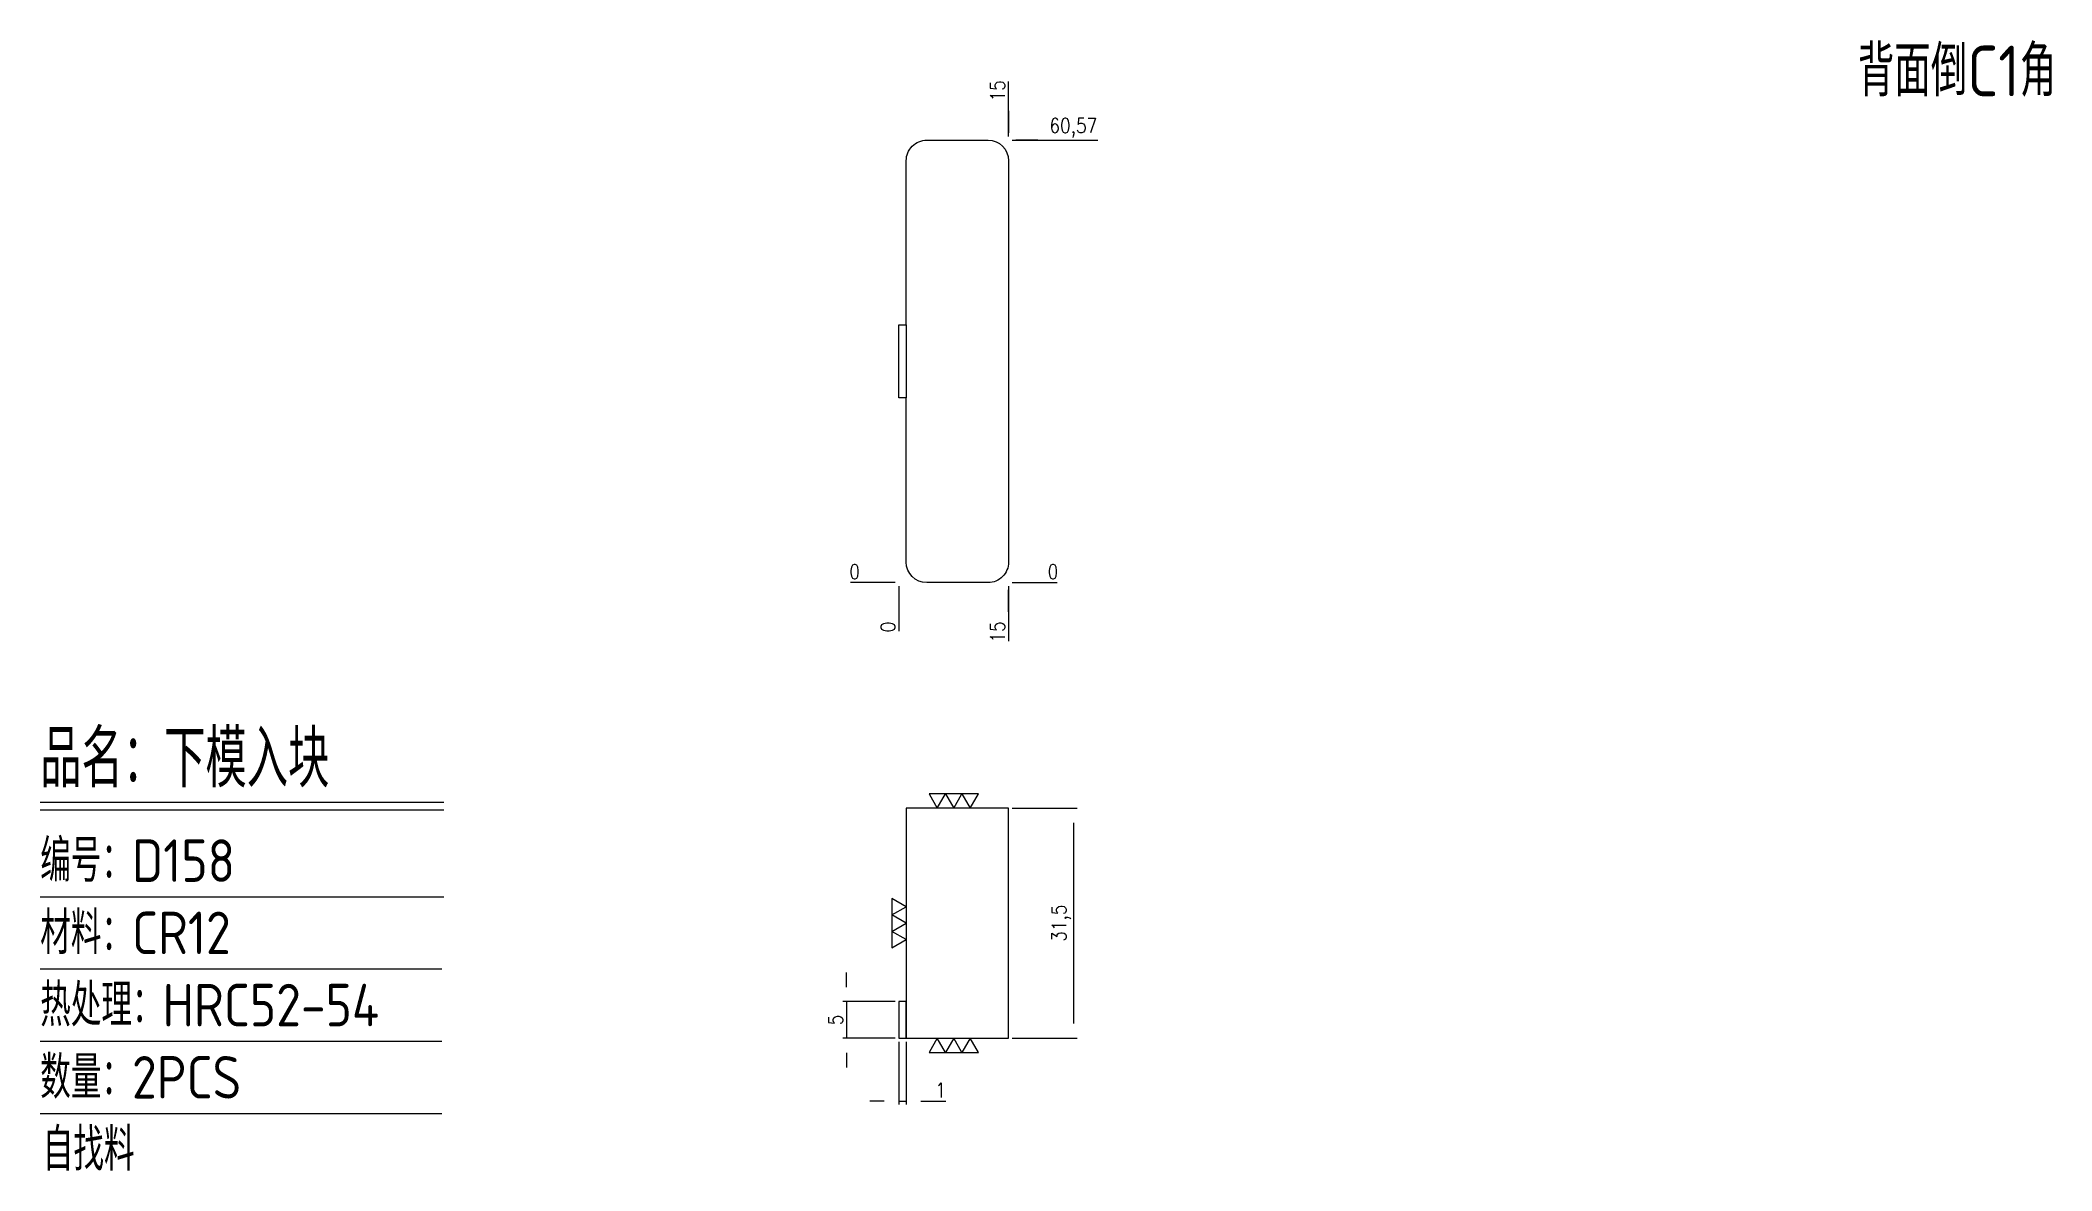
# Model space of a CAD drawing. Header units: millimetres. Extents: x 118812 to 119087, y -8002 to -7848.
import ezdxf

# ---------------------------------------------------------------- set-up
doc = ezdxf.new("R2010")
doc.units = ezdxf.units.MM
for name, color, linetype in [('DIM', 4, 'Continuous'), ('LB_P', 2, 'Continuous'), ('TEXT', 4, 'Continuous')]:
    doc.layers.add(name, color=color, linetype=linetype)
doc.styles.add('gbenor', font='gbenor.shx', dxfattribs={"bigfont": 'gbcbig.shx'})
doc.styles.get("Standard").update_dxf_attribs({"font": 'txt.shx', "width": 0.85, "bigfont": 'ctxt.shx'})
doc.dimstyles.new('T-2-WX', dxfattribs={"dimtxt": 2, "dimasz": 2, "dimexe": 0.5, "dimexo": 0.5, "dimgap": 0.5, "dimtad": 1, "dimtxsty": 'Standard', "dimblk": 'OPEN30', "dimcen": 0, "dimazin": 3, "dimtfac": 1, "dimtmove": 0, "dimatfit": 3, "dimldrblk": 'OPEN30', "dimlwd": -1, "dimlwe": -1})

# ---------------------------------------------------------------- blocks, each defined once
blk = doc.blocks.new('*D7579')
at = {"layer": 'Defpoints', "color": 0}
for p in [(118944.16, -7952.71), (118944.16, -7984.21), (118953.06, -7984.21)]:
    blk.add_point(p, dxfattribs=at)
at = {"layer": 'DIM', "color": 0, "linetype": 'Continuous'}
for p, q in [((118944.66, -7952.71), (118953.56, -7952.71)), ((118953.06, -7954.71), (118953.06, -7982.21)), ((118944.66, -7984.21), (118953.56, -7984.21))]:
    blk.add_line(p, q, dxfattribs=at)
at = {"layer": 'DIM', "color": 0, "insert": (118951.37, -7968.46), "char_height": 2, "attachment_point": 5, "rotation": 90}
blk.add_mtext('31,5', dxfattribs=at)
blk = doc.blocks.new('_Open30')
blk = doc.blocks.new('*D7580')
at = {"layer": 'Defpoints', "color": 0}
for p in [(118929.16, -7979.21), (118922, -7984.21), (118929.16, -7984.21)]:
    blk.add_point(p, dxfattribs=at)
at = {"layer": 'DIM', "color": 0, "linetype": 'Continuous'}
for p, q in [((118922, -7977.21), (118922, -7975.21)), ((118928.66, -7979.21), (118921.5, -7979.21)), ((118922, -7979.21), (118922, -7984.21)), ((118928.66, -7984.21), (118921.5, -7984.21)), ((118922, -7986.21), (118922, -7988.21))]:
    blk.add_line(p, q, dxfattribs=at)
at = {"layer": 'DIM', "color": 0, "insert": (118920.5, -7981.71), "char_height": 2, "attachment_point": 5, "rotation": 90}
blk.add_mtext('5', dxfattribs=at)
blk = doc.blocks.new('*D7581')
at = {"layer": 'Defpoints', "color": 0}
for p in [(118929.16, -7984.21), (118930.16, -7984.21), (118930.16, -7992.81)]:
    blk.add_point(p, dxfattribs=at)
at = {"layer": 'DIM', "color": 0, "linetype": 'Continuous'}
for p, q in [((118929.16, -7984.71), (118929.16, -7993.31)), ((118930.16, -7984.71), (118930.16, -7993.31)), ((118927.16, -7992.81), (118925.16, -7992.81)), ((118929.16, -7992.81), (118930.16, -7992.81)), ((118932.16, -7992.81), (118935.56, -7992.81))]:
    blk.add_line(p, q, dxfattribs=at)
at = {"layer": 'DIM', "color": 0, "insert": (118934.86, -7991.31), "char_height": 2, "attachment_point": 5}
blk.add_mtext('1', dxfattribs=at)
blk = doc.blocks.new('*D7582')
at = {"layer": 'Defpoints', "color": 0}
for p in [(118929.16, -7921.85), (118944.16, -7921.85), (118949.16, -7921.85)]:
    blk.add_point(p, dxfattribs=at)
at = {"layer": 'DIM', "color": 0, "linetype": 'Continuous'}
blk.add_line((118944.66, -7921.85), (118950.79, -7921.85), dxfattribs=at)
at = {"layer": 'DIM', "color": 0, "insert": (118950.23, -7920.35), "char_height": 2, "attachment_point": 5}
blk.add_mtext('0', dxfattribs=at)
blk = doc.blocks.new('*D7583')
at = {"layer": 'Defpoints', "color": 0}
for p in [(118944.16, -7861.28), (118949.16, -7861.28), (118929.16, -7921.85)]:
    blk.add_point(p, dxfattribs=at)
at = {"layer": 'DIM', "color": 0, "linetype": 'Continuous'}
for p, q in [((118944.66, -7861.28), (118948.16, -7861.28)), ((118948.16, -7861.28), (118945.16, -7861.28)), ((118945.16, -7861.28), (118956.38, -7861.28))]:
    blk.add_line(p, q, dxfattribs=at)
at = {"layer": 'DIM', "color": 0, "insert": (118953.02, -7859.59), "char_height": 2, "attachment_point": 5}
blk.add_mtext('60,57', dxfattribs=at)
blk = doc.blocks.new('*D7584')
at = {"layer": 'Defpoints', "color": 0}
for p in [(118924.16, -7921.85), (118929.16, -7921.85), (118929.16, -7921.85)]:
    blk.add_point(p, dxfattribs=at)
at = {"layer": 'DIM', "color": 0, "linetype": 'Continuous'}
blk.add_line((118928.66, -7921.85), (118922.53, -7921.85), dxfattribs=at)
at = {"layer": 'DIM', "color": 0, "insert": (118923.09, -7920.35), "char_height": 2, "attachment_point": 5}
blk.add_mtext('0', dxfattribs=at)
blk = doc.blocks.new('*D7585')
at = {"layer": 'Defpoints', "color": 0}
for p in [(118929.16, -7921.85), (118944.16, -7921.85), (118944.16, -7926.85)]:
    blk.add_point(p, dxfattribs=at)
at = {"layer": 'DIM', "color": 0, "linetype": 'Continuous'}
for p, q in [((118944.16, -7922.35), (118944.16, -7925.85)), ((118944.16, -7925.85), (118944.16, -7922.85)), ((118944.16, -7922.85), (118944.16, -7929.86))]:
    blk.add_line(p, q, dxfattribs=at)
at = {"layer": 'DIM', "color": 0, "insert": (118942.66, -7928.6), "char_height": 2, "attachment_point": 5, "rotation": 90}
blk.add_mtext('15', dxfattribs=at)
blk = doc.blocks.new('*D7586')
at = {"layer": 'Defpoints', "color": 0}
for p in [(118929.16, -7921.85), (118929.16, -7921.85), (118929.16, -7926.85)]:
    blk.add_point(p, dxfattribs=at)
at = {"layer": 'DIM', "color": 0, "linetype": 'Continuous'}
blk.add_line((118929.16, -7922.35), (118929.16, -7928.48), dxfattribs=at)
at = {"layer": 'DIM', "color": 0, "insert": (118927.66, -7927.92), "char_height": 2, "attachment_point": 5, "rotation": 90}
blk.add_mtext('0', dxfattribs=at)
blk = doc.blocks.new('*D7587')
at = {"layer": 'Defpoints', "color": 0}
for p in [(118944.16, -7856.28), (118944.16, -7861.28), (118929.16, -7921.85)]:
    blk.add_point(p, dxfattribs=at)
at = {"layer": 'DIM', "color": 0, "linetype": 'Continuous'}
for p, q in [((118944.16, -7860.28), (118944.16, -7853.27)), ((118944.16, -7860.78), (118944.16, -7857.28)), ((118944.16, -7857.28), (118944.16, -7860.28))]:
    blk.add_line(p, q, dxfattribs=at)
at = {"layer": 'DIM', "color": 0, "insert": (118942.66, -7854.53), "char_height": 2, "attachment_point": 5, "rotation": 90}
blk.add_mtext('15', dxfattribs=at)

msp = doc.modelspace()

# ---------------------------------------------------------------- linework, layer by layer
at = {"layer": 'DIM', "color": 4, "linetype": 'Continuous', "lineweight": 25}
for p, q in [((118811.653, -7951.911), (118866.868, -7951.911)), ((118811.653, -7952.929), (118866.868, -7952.929)), ((118811.653, -7964.849), (118866.868, -7964.849)), ((118811.653, -7974.734), (118866.628, -7974.734)), ((118811.653, -7984.619), (118866.628, -7984.619)), ((118811.653, -7994.504), (118866.628, -7994.504))]:
    msp.add_line(p, q, dxfattribs=at)
at = {"layer": 'LB_P', "lineweight": 25}
msp.add_line((118930.16, -7886.565), (118930.16, -7896.565), dxfattribs=at)
msp.add_lwpolyline([(118930.16, -7886.565), (118930.16, -7864.089, -0.4142136), (118932.967, -7861.281), (118941.353, -7861.281, -0.4142135), (118944.16, -7864.089), (118944.16, -7919.041, -0.4142136), (118941.353, -7921.848), (118932.967, -7921.848, -0.4142135), (118930.16, -7919.041), (118930.16, -7896.565), (118929.16, -7896.565), (118929.16, -7886.565), (118930.16, -7886.565)], format="xyb", dxfattribs=at)
at = {"layer": 'LB_P', "color": 2}
msp.add_lwpolyline([(118944.16, -7952.709), (118930.16, -7952.709), (118930.16, -7984.209), (118944.16, -7984.209)], close=True, dxfattribs=at)
at = {"layer": 'LB_P'}
msp.add_lwpolyline([(118930.16, -7979.209), (118929.16, -7979.209), (118929.16, -7984.209), (118930.16, -7984.209)], close=True, dxfattribs=at)
at = {"layer": 'TEXT', "linetype": 'Continuous'}
for points in [[(118933.282, -7950.759), (118934.408, -7952.709), (118935.534, -7950.759), (118936.66, -7952.709), (118937.786, -7950.759), (118938.911, -7952.709), (118940.037, -7950.759), (118933.282, -7950.759)], [(118928.21, -7971.837), (118930.16, -7970.711), (118928.21, -7969.585), (118930.16, -7968.459), (118928.21, -7967.333), (118930.16, -7966.207), (118928.21, -7965.082), (118928.21, -7971.837)], [(118940.037, -7986.159), (118938.911, -7984.209), (118937.786, -7986.159), (118936.66, -7984.209), (118935.534, -7986.159), (118934.408, -7984.209), (118933.282, -7986.159), (118940.037, -7986.159)]]:
    msp.add_lwpolyline(points, close=True, dxfattribs=at)

# ---------------------------------------------------------------- texts
at = {"layer": 'DIM', "color": 3, "linetype": 'Continuous', "lineweight": 25, "style": 'gbenor'}
for s, height, p in [('品名：下模入块', 7.85, (118811.653, -7949.876)), ('编号：D158', 5.8148, (118811.653, -7962.814)), ('材料：CR12 ', 5.8148, (118811.653, -7972.699)), ('热处理：HRC52-54', 5.81482, (118811.653, -7982.584)), ('数量：2PCS', 5.8148, (118811.653, -7992.469)), ('自找料', 5.8148, (118812.007, -8002.354))]:
    msp.add_text(s, height=height, dxfattribs=at).set_placement(p)
at = {"layer": 'TEXT', "color": 4, "lineweight": 18, "style": 'gbenor'}
msp.add_text('背面倒C1角', height=6.931, dxfattribs=at).set_placement((119060.381, -7855.277))

# ---------------------------------------------------------------- dimensions: what is measured, and where the dimension line sits
at = {"layer": 'DIM', "linetype": 'Continuous'}
for feature_location, offset, dtype, origin, picture, middle in [((118944.16, -7861.281), (0, 5), 1, (118929.16, -7921.848), '*D7587', (118942.66, -7854.527)), ((118944.16, -7861.281), (5, 0), 0, (118929.16, -7921.848), '*D7583', (118953.019, -7859.591)), ((118929.15978096, -7921.848430567), (-5, 0), 0, (118929.15978096, -7921.848430567), '*D7584', (118923.093114293, -7920.348430567)), ((118944.159787191, -7921.848430567), (5, 0), 0, (118929.15978096, -7921.848430567), '*D7582', (118950.226453858, -7920.348430567)), ((118929.15978096, -7921.848430567), (0, -5), 1, (118929.15978096, -7921.848430567), '*D7586', (118927.65978096, -7927.915097234)), ((118944.16, -7921.848), (0, -5), 1, (118929.16, -7921.848), '*D7585', (118942.66, -7928.603))]:
    dim = msp.add_ordinate_dim(feature_location=feature_location, offset=offset, dtype=dtype, origin=origin, dimstyle='T-2-WX', dxfattribs=at)
    dim.commit()
    dim.dimension.update_dxf_attribs({"geometry": picture, "text_midpoint": middle})
for base, p1, p2, angle, picture, middle in [((118953.063, -7984.209), (118944.16, -7952.709), (118944.16, -7984.209), 90, '*D7579', (118951.373, -7968.459)), ((118922, -7984.209), (118929.16, -7979.209), (118929.16, -7984.209), 90, '*D7580', (118920.5, -7981.709)), ((118930.16, -7992.815), (118929.16, -7984.209), (118930.16, -7984.209), 180, '*D7581', (118934.862, -7991.315))]:
    dim = msp.add_linear_dim(base=base, p1=p1, p2=p2, angle=angle, dimstyle='T-2-WX', dxfattribs=at)
    dim.commit()
    dim.dimension.update_dxf_attribs({"geometry": picture, "text_midpoint": middle})

doc.saveas('drawing.dxf')
